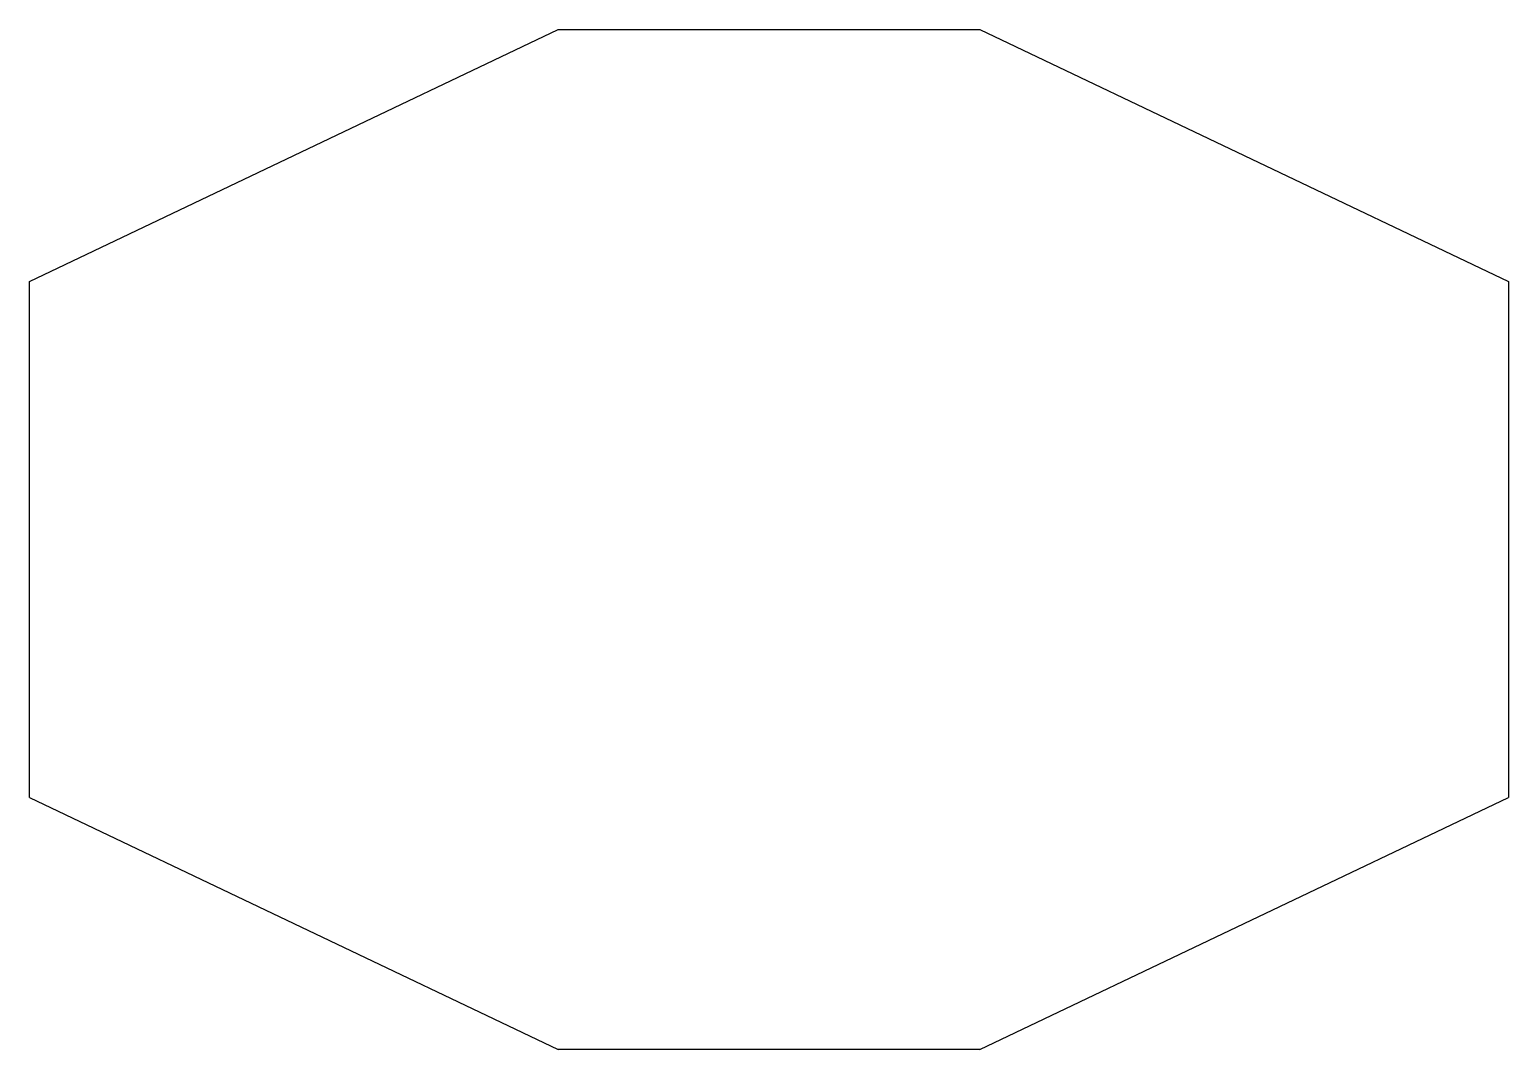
# Model space of a CAD drawing. Header units: millimetres. Extents: x 1855 to 1973, y 1636 to 1717.
import ezdxf

# ---------------------------------------------------------------- set-up
doc = ezdxf.new("R2010")
doc.units = ezdxf.units.MM

msp = doc.modelspace()

# ---------------------------------------------------------------- linework, layer by layer
for p, q in [((1855.33, 1696.91), (1897.33, 1716.91)), ((1897.33, 1716.91), (1930.83, 1716.91)), ((1930.83, 1716.91), (1972.83, 1696.91)), ((1855.33, 1655.91), (1897.33, 1635.91)), ((1930.83, 1635.91), (1972.83, 1655.91)), ((1930.83, 1635.91), (1897.33, 1635.91))]:
    msp.add_line(p, q)
for points in [[(1855.33, 1655.91), (1855.33, 1696.91)], [(1972.83, 1696.91), (1972.83, 1655.91)]]:
    msp.add_lwpolyline(points)

doc.saveas('drawing.dxf')
